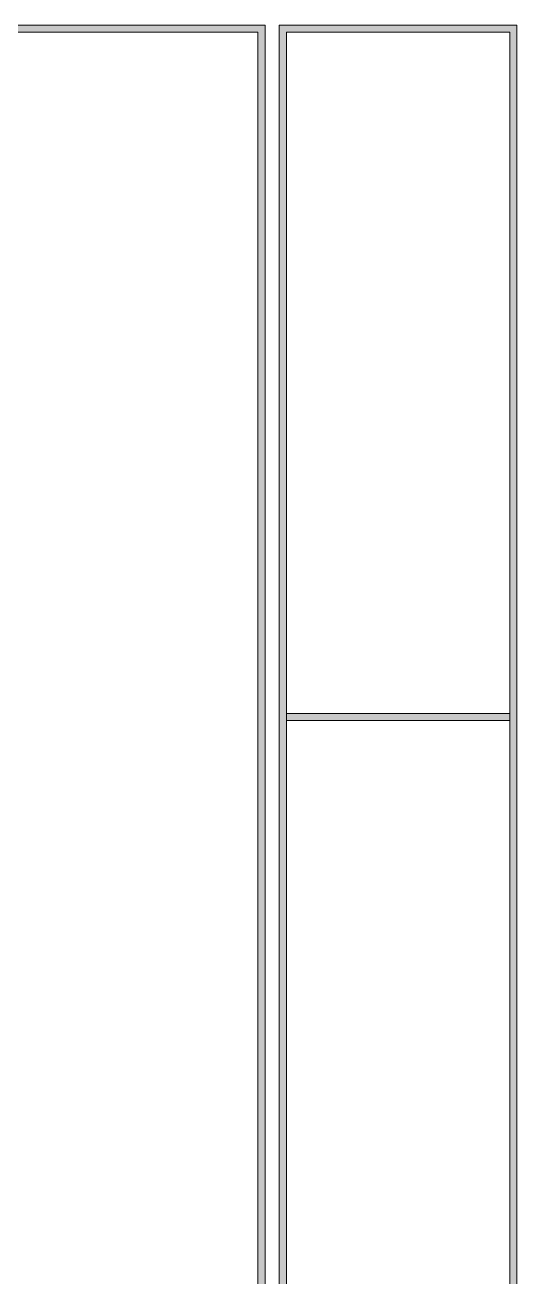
# Model space of a CAD drawing. Header units: inches. Extents: x -24 to 76, y -57 to 19.
# Drawn here: x 15.69 to 24.35, y -41.97 to -19.93 of the extents above; entities that cross this region are included whole.
import ezdxf

# ---------------------------------------------------------------- set-up
doc = ezdxf.new("R2010")
doc.units = ezdxf.units.IN
doc.header["$MEASUREMENT"] = 0
doc.layers.add('G-ANNO-TTLB', color=7, linetype='Continuous', lineweight=0)

msp = doc.modelspace()

# ---------------------------------------------------------------- hatches: boundary and pattern name
at = {"layer": 'G-ANNO-TTLB', "true_color": 0xff00ff, "transparency": 33554687}
h = msp.add_hatch(color=6, dxfattribs=at)
edge = h.paths.add_edge_path()
edge.add_spline(control_points=[(19.916, -54.052), (19.916, -54.052), (-20.772, -54.052), (-20.772, -54.052), (-20.772, -54.052), (-20.772, -19.927), (-20.772, -19.927), (-20.772, -19.927), (19.916, -19.927), (19.916, -19.927), (19.916, -19.927), (19.916, -54.052), (19.916, -54.052)], knot_values=[0, 0, 0, 0, 1, 1, 1, 2, 2, 2, 3, 3, 3, 4, 4, 4, 4], degree=3, periodic=0)
edge = h.paths.add_edge_path()
edge.add_spline(control_points=[(-20.647, -20.052), (-20.647, -20.052), (-20.647, -53.927), (-20.647, -53.927), (-20.647, -53.927), (19.791, -53.927), (19.791, -53.927), (19.791, -53.927), (19.791, -20.052), (19.791, -20.052), (19.791, -20.052), (-20.647, -20.052), (-20.647, -20.052)], knot_values=[0, 0, 0, 0, 1, 1, 1, 2, 2, 2, 3, 3, 3, 4, 4, 4, 4], degree=3, periodic=0)
edge.add_line((-20.647, -20.052), (-20.647, -20.052))
h = msp.add_hatch(color=6, dxfattribs=at)
edge = h.paths.add_edge_path()
edge.add_spline(control_points=[(24.353, -19.927), (24.353, -19.927), (24.353, -54.052), (24.353, -54.052), (24.353, -54.052), (20.166, -54.052), (20.166, -54.052), (20.166, -54.052), (20.166, -19.927), (20.166, -19.927), (20.166, -19.927), (24.353, -19.927), (24.353, -19.927)], knot_values=[0, 0, 0, 0, 1, 1, 1, 2, 2, 2, 3, 3, 3, 4, 4, 4, 4], degree=3, periodic=0)
edge = h.paths.add_edge_path()
edge.add_spline(control_points=[(24.228, -20.052), (24.228, -20.052), (20.291, -20.052), (20.291, -20.052), (20.291, -20.052), (20.291, -53.927), (20.291, -53.927), (20.291, -53.927), (24.228, -53.927), (24.228, -53.927), (24.228, -53.927), (24.228, -20.052), (24.228, -20.052)], knot_values=[0, 0, 0, 0, 1, 1, 1, 2, 2, 2, 3, 3, 3, 4, 4, 4, 4], degree=3, periodic=0)
edge.add_line((24.228, -20.052), (24.228, -20.052))
msp.add_hatch(color=6, dxfattribs=at).paths.add_polyline_path([(24.228, -32.175), (20.291, -32.175), (20.291, -32.05), (24.228, -32.05)])

# ---------------------------------------------------------------- linework, layer by layer
at = {"layer": 'G-ANNO-TTLB', "color": 6, "lineweight": 9, "true_color": 0xff00ff}
for p, q in [((19.916, -19.927), (-20.772, -19.927)), ((19.791, -20.052), (-20.647, -20.052)), ((-20.647, -20.052), (19.791, -20.052)), ((19.791, -53.927), (19.791, -20.052)), ((19.791, -20.052), (19.791, -53.927)), ((19.916, -54.052), (19.916, -19.927)), ((24.353, -19.927), (20.166, -19.927)), ((20.166, -19.927), (20.166, -54.052)), ((20.291, -53.927), (20.291, -20.052)), ((20.291, -20.052), (24.228, -20.052)), ((24.228, -20.052), (24.228, -53.927)), ((24.353, -54.052), (24.353, -19.927)), ((20.291, -32.05), (20.291, -32.175)), ((20.291, -32.175), (24.228, -32.175)), ((24.228, -32.175), (24.228, -32.05)), ((20.291, -36.112), (20.291, -36.237)), ((24.228, -36.237), (24.228, -36.112)), ((20.291, -40.577), (20.291, -40.702)), ((24.228, -40.702), (24.228, -40.577))]:
    msp.add_line(p, q, dxfattribs=at)
at = {"layer": 'G-ANNO-TTLB'}
msp.add_lwpolyline([(24.228, -32.175), (20.291, -32.175), (20.291, -32.05), (24.228, -32.05)], close=True, dxfattribs=at)
for points in [[(19.916, -54.052), (19.916, -54.052), (-20.772, -54.052), (-20.772, -54.052), (-20.772, -54.052), (-20.772, -19.927), (-20.772, -19.927), (-20.772, -19.927), (19.916, -19.927), (19.916, -19.927), (19.916, -19.927), (19.916, -54.052), (19.916, -54.052)], [(-20.647, -20.052), (-20.647, -20.052), (-20.647, -53.927), (-20.647, -53.927), (-20.647, -53.927), (19.791, -53.927), (19.791, -53.927), (19.791, -53.927), (19.791, -20.052), (19.791, -20.052), (19.791, -20.052), (-20.647, -20.052), (-20.647, -20.052)], [(24.353, -19.927), (24.353, -19.927), (24.353, -54.052), (24.353, -54.052), (24.353, -54.052), (20.166, -54.052), (20.166, -54.052), (20.166, -54.052), (20.166, -19.927), (20.166, -19.927), (20.166, -19.927), (24.353, -19.927), (24.353, -19.927)], [(24.228, -20.052), (24.228, -20.052), (20.291, -20.052), (20.291, -20.052), (20.291, -20.052), (20.291, -53.927), (20.291, -53.927), (20.291, -53.927), (24.228, -53.927), (24.228, -53.927), (24.228, -53.927), (24.228, -20.052), (24.228, -20.052)]]:
    msp.add_open_spline(points, degree=3, knots=[0, 0, 0, 0, 1, 1, 1, 2, 2, 2, 3, 3, 3, 4, 4, 4, 4], dxfattribs=at)

doc.saveas('drawing.dxf')
